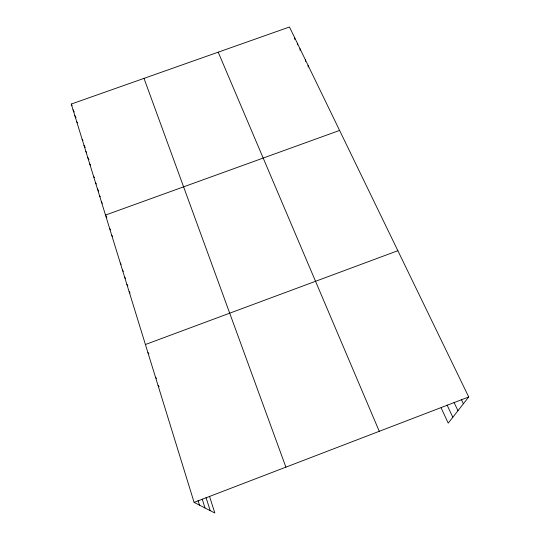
<?xml version="1.0" encoding="UTF-8"?>
<svg xmlns="http://www.w3.org/2000/svg" width="540" height="540" viewBox="0 0 540 540"><rect width="100%" height="100%" fill="white"/><g stroke="black" fill="none" stroke-linecap="round" stroke-linejoin="round"><path stroke-width="0.81" d="M209.669 496.773L214.826 513L194.096 502.382L71.273 104.058L289.481 27L468.727 396.974L448.214 423.117L441.139 407.93M194.096 502.382L468.727 396.974M145.415 344.507L397.858 250.702M339.593 130.43L105.509 215.082L106.839 217.202M158.085 385.594L159.151 386.748M155.5 377.217L156.58 378.419M147.899 352.566L148.925 353.801M129.134 291.708L130.079 293.024M126.893 284.432L127.845 285.775M124.666 277.223L125.624 278.593M122.465 270.074L123.37 271.384M120.278 262.987L121.19 264.323M111.726 235.258L112.603 236.608M109.633 228.474L110.518 229.844M101.446 201.913L102.296 203.283M99.441 195.413L100.292 196.803M97.457 188.966L98.739 191.079M95.479 182.574L96.343 183.998M93.528 176.236L94.392 177.674M89.667 163.708L90.491 165.105M87.757 157.525L88.999 159.644M85.867 151.389L86.697 152.82M83.99 145.307L85.246 147.474M82.127 139.273L82.964 140.731M76.633 121.453L77.436 122.877M74.831 115.607L76.046 117.767M73.042 109.809L74.257 111.989M71.273 104.058L72.083 105.523M461.342 399.526L463.388 403.785M454.073 402.489L457.961 410.697M447.1 405.074L452.824 417.251M218.201 52.171L379.269 431.312M144.011 78.368L285.896 467.147M206.064 497.583L210.181 510.624M202.23 499.149L204.991 507.964M198.079 500.567L199.503 505.157M294.698 37.773L294.813 39.434M297.338 43.22L297.446 44.867M300.004 48.715L300.098 50.348M305.39 59.832L305.465 61.445M308.111 65.455L308.185 67.061"/></g></svg>
